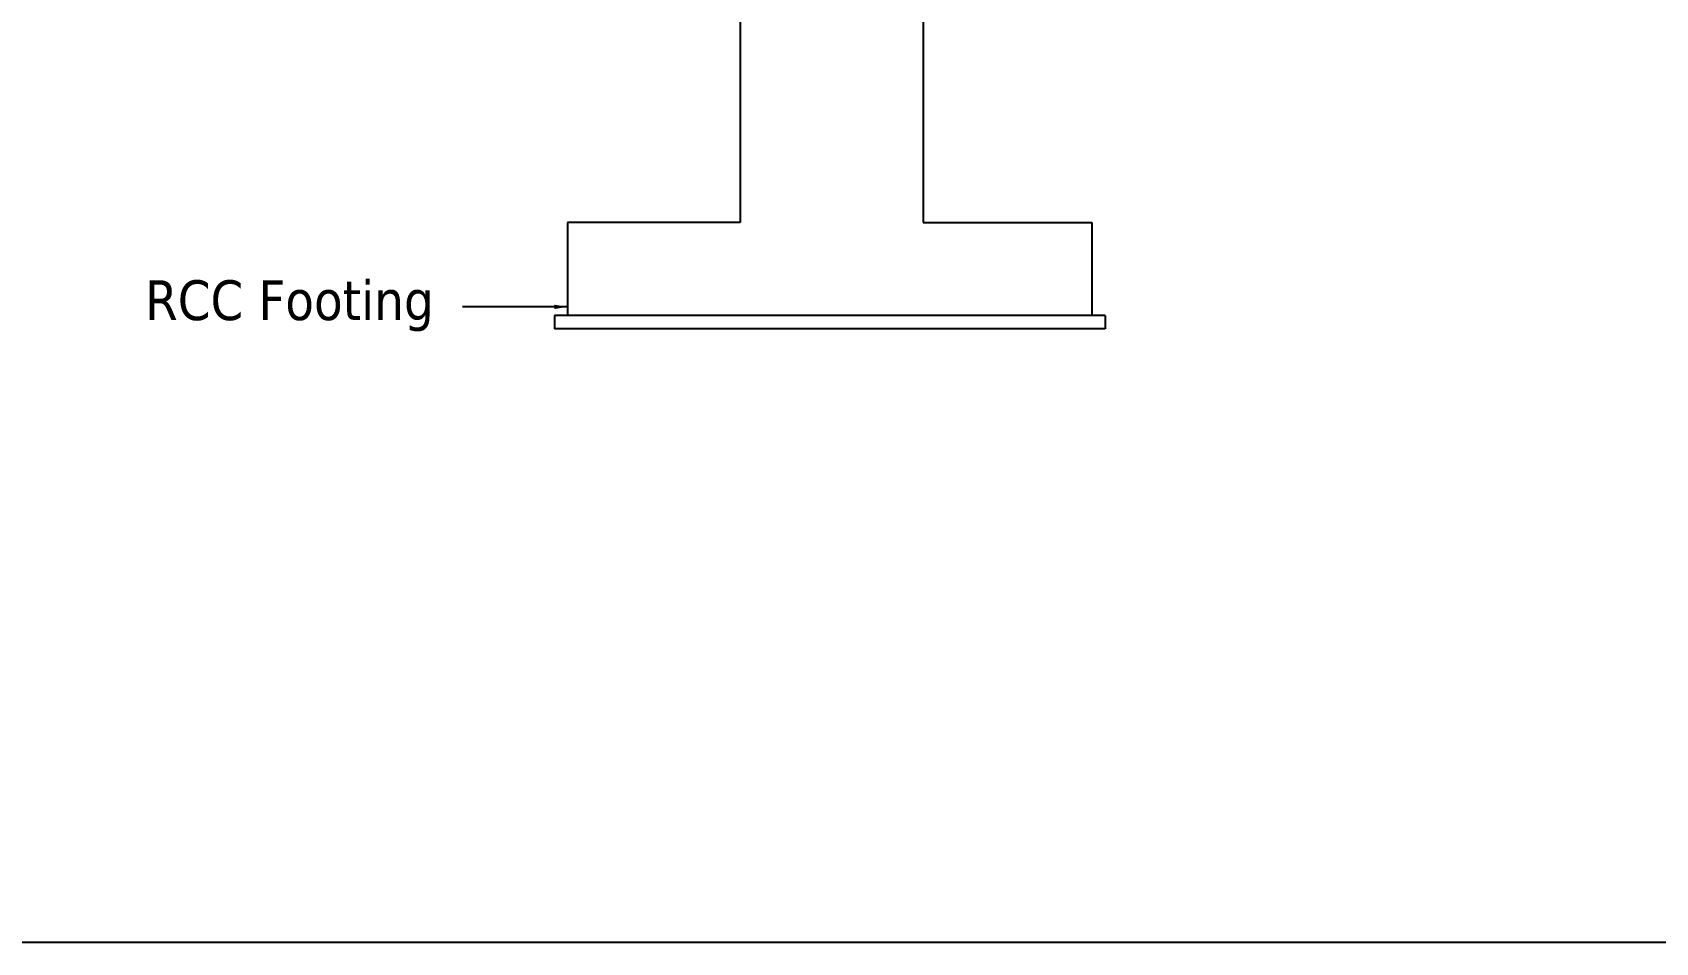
# Model space of a CAD drawing. Header units: metres. Extents: x 31037 to 31490, y -4422 to -3483.
# Drawn here: x 31287.07 to 31299.3, y -4421.54 to -4414.68 of the extents above; entities that cross this region are included whole.
import ezdxf

# ---------------------------------------------------------------- set-up
doc = ezdxf.new("R2010")
doc.units = ezdxf.units.M
doc.header["$LTSCALE"] = 30
doc.header["$MEASUREMENT"] = 0
doc.linetypes.add('HIDDEN', pattern=[0.375, 0.25, -0.125])
for name, color, linetype, lineweight in [('DIM', 5, 'Continuous', 25), ('JSC-13M-Arrow', 250, 'Continuous', 20), ('JSC-K-Text 2', 7, 'Continuous', 20)]:
    doc.layers.add(name, color=color, linetype=linetype, lineweight=lineweight)
doc.layers.add('JSC-D-Hidden', color=209, linetype='HIDDEN')
doc.styles.add('DIM', font='times.ttf')
doc.styles.add('JSC-Tahoma', font='tahoma.ttf')
doc.styles.add('ROMANS', font='stylu.ttf', dxfattribs={"width": 0.75})
doc.dimstyles.new('STANDARD$7', dxfattribs={"dimtxt": 0.18, "dimasz": 7, "dimexe": 0.18, "dimexo": 0.0625, "dimgap": 0.09, "dimtad": 0, "dimtih": 1, "dimtoh": 1, "dimdec": 3, "dimzin": 0, "dimdsep": 46, "dimtxsty": 'ROMANS', "dimcen": 0.09, "dimclrd": 3, "dimclrt": 2, "dimaunit": 1, "dimadec": 0, "dimazin": 0, "dimtfac": 1, "dimtdec": 3, "dimtofl": 0, "dimtmove": 2, "dimatfit": 3, "dimfxl": 0, "dimtolj": 1, "dimtzin": 0, "dimarcsym": 0})

msp = doc.modelspace()

# ---------------------------------------------------------------- linework, layer by layer
at = {"layer": 'DIM', "color": 0, "lineweight": 25}
msp.add_lwpolyline([(31162.57356, -4421.53702), (31162.57356, -4368.60832), (31313.93304, -4368.60832), (31313.93304, -4421.53702)], close=True, dxfattribs=at)
at = {"layer": 'JSC-D-Hidden', "color": 0, "lineweight": 25, "extrusion": (1, 5.56821e-07, 0)}
msp.add_line((31292.39861, -4413.41778, -0.0006), (31292.39861, -4416.11197, -0.00084), dxfattribs=at)
at = {"layer": 'JSC-D-Hidden', "color": 0, "lineweight": 25, "extrusion": (1, 9.30389e-08, 0)}
msp.add_line((31293.77861, -4414.01778, 0), (31293.77861, -4416.11198, -0.00063), dxfattribs=at)
at = {"layer": 'JSC-D-Hidden', "color": 0, "lineweight": 25}
for p, q in [((31290.99861, -4416.81197, -0.00091), (31290.99861, -4416.91197, -0.00091)), ((31295.14861, -4416.81198, -0.00061), (31295.14861, -4416.91198, -0.0008))]:
    msp.add_line(p, q, dxfattribs=at)
at = {"layer": 'JSC-D-Hidden', "color": 0, "lineweight": 25, "extrusion": (3.582e-13, -1, 0), "elevation": 4416.11197}
msp.add_lwpolyline([(31292.39861, -0.00096), (31291.09861, -0.00091)], dxfattribs=at)
at = {"layer": 'JSC-D-Hidden', "color": 0, "lineweight": 25}
for points, elevation in [([(31291.09861, -4416.11197), (31291.09861, -4416.81197)], -0.00091), ([(31295.04861, -4416.11198), (31295.04861, -4416.81198)], -0.00061)]:
    msp.add_lwpolyline(points, dxfattribs=dict(at, elevation=elevation))
at = {"layer": 'JSC-D-Hidden', "color": 0, "lineweight": 25, "extrusion": (3.2689e-07, 1, 0), "elevation": -4416.10175}
msp.add_lwpolyline([(-31293.78006, -0.00079), (-31295.05005, -0.00061)], dxfattribs=at)
at = {"layer": 'JSC-D-Hidden', "color": 0, "lineweight": 25, "extrusion": (-2.12314e-06, -1, 0), "elevation": 4416.74553}
msp.add_lwpolyline([(31295.15799, -0.00061), (31291.00799, -0.00091)], dxfattribs=at)
at = {"layer": 'JSC-D-Hidden', "color": 0, "lineweight": 25, "extrusion": (-2.12157e-06, -1, 0), "elevation": 4416.84558}
msp.add_lwpolyline([(31295.15798, -0.0008), (31291.00798, -0.00091)], dxfattribs=at)

# ---------------------------------------------------------------- texts
at = {"layer": 'JSC-K-Text 2', "color": 0, "lineweight": 25, "style": 'JSC-Tahoma'}
msp.add_text('RCC Footing', height=0.3, dxfattribs=at).set_placement((31287.91474, -4416.84627, -0.00104))

# ---------------------------------------------------------------- leaders
at = {"layer": 'JSC-13M-Arrow', "color": 0, "lineweight": 25}
msp.add_leader([(31291.09861, -4416.74684, -0.00063), (31290.30589, -4416.74684, -0.00063)], dimstyle='STANDARD$7', override={"dimscale": 2, "dimasz": 0.05, "dimexe": 0.09375, "dimtih": 0, "dimtoh": 0, "dimdec": 2, "dimpost": '\\X', "dimtxsty": 'DIM', "dimcen": 0.15625, "dimclrd": 4, "dimclre": 4, "dimtdec": 2, "dimtix": 1}, dxfattribs=at)

doc.saveas('drawing.dxf')
